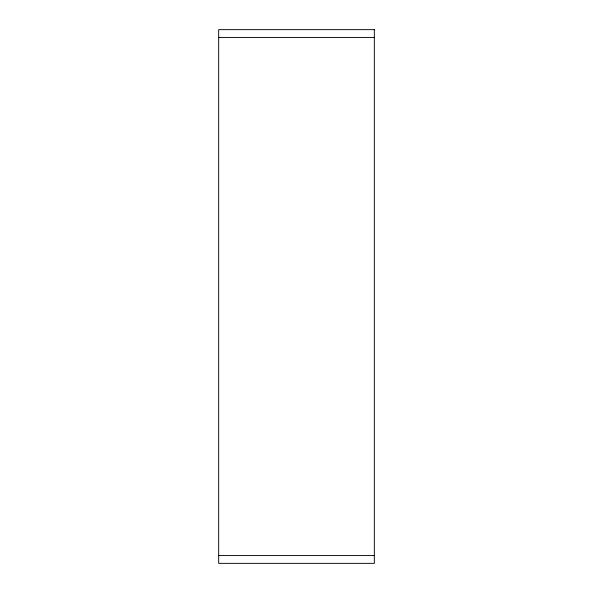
<?xml version="1.0" encoding="UTF-8"?>
<svg xmlns="http://www.w3.org/2000/svg" width="593" height="593" viewBox="0 0 593 593"><rect width="100%" height="100%" fill="white"/><g stroke="black" fill="none" stroke-linecap="round" stroke-linejoin="round"><path stroke-width="0.89" d="M218.669 37.433L374.331 37.433M218.669 555.567L374.331 555.567M374.331 29.65L218.669 29.65L218.669 563.35L374.331 563.35L374.331 29.65"/></g></svg>
